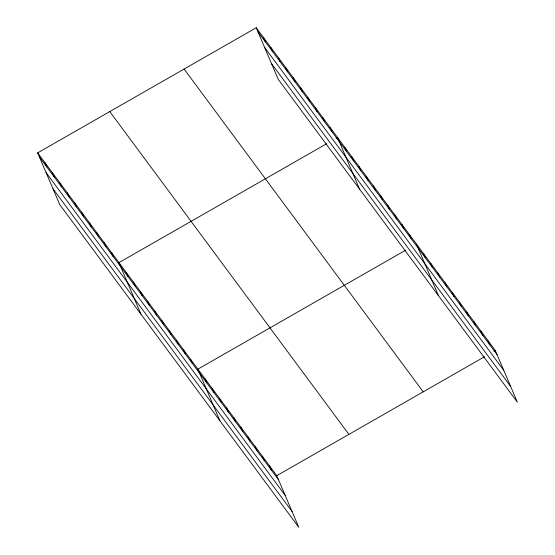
<?xml version="1.0" encoding="UTF-8"?>
<svg xmlns="http://www.w3.org/2000/svg" width="555" height="555" viewBox="0 0 555 555"><rect width="100%" height="100%" fill="white"/><g stroke="black" fill="none" stroke-linecap="round" stroke-linejoin="round"><path stroke-width="0.83" d="M37.671 152.868L276.772 475.67L298.77 527.25L59.669 204.448L37.671 152.868L256.23 27.75L495.331 350.552L517.329 402.132L278.228 79.33L256.23 27.75M326.701 143.696L118.964 262.619L140.963 314.199M336.08 138.327L337.523 137.501L359.522 189.082M405.608 250.222L197.871 369.144L219.87 420.725M276.772 475.67L484.515 356.747M493.888 351.377L495.331 350.552M257.964 31.829L497.072 354.631M264.652 47.501L503.76 370.303M271.541 63.652L510.649 386.453M184.1 69.042L423.208 391.844M109.793 111.576L348.894 434.378M39.405 156.947L278.513 479.749M46.093 172.619L285.201 495.421M52.982 188.769L292.09 511.571M488.157 340.867L489.898 344.946M480.984 331.182L482.725 335.262M473.81 321.498L475.552 325.577M466.637 311.813L468.378 315.892M459.464 302.128L461.205 306.207M452.29 292.45L454.032 296.523M445.117 282.766L446.858 286.838M437.944 273.081L439.685 277.153M430.77 263.396L432.512 267.475M423.597 253.711L425.338 257.791M416.43 244.027L438.429 295.607M409.257 234.342L410.991 238.421M402.084 224.657L403.818 228.736M394.91 214.972L396.645 219.052M387.737 205.288L389.471 209.367M380.563 195.61L382.298 199.682M373.39 185.925L375.125 189.997M366.217 176.24L367.951 180.313M359.043 166.555L360.778 170.635M351.87 156.871L353.604 160.95M344.697 147.186L346.438 151.265M330.135 127.525L331.869 131.604M322.739 117.549L324.481 121.628M315.351 107.573L317.092 111.645M307.963 97.59L309.697 101.669M300.567 87.614L302.308 91.693M293.179 77.638L294.92 81.717M285.79 67.661L287.525 71.741M278.395 57.685L280.136 61.758M271.006 47.702L272.748 51.782M263.618 37.726L265.359 41.805M269.598 465.985L271.339 470.064M262.425 456.3L264.166 460.379M255.251 446.615L256.993 450.695M248.078 436.931L249.819 441.01M240.905 427.253L242.646 431.325M233.731 417.568L235.473 421.64M226.558 407.883L228.299 411.956M219.385 398.199L221.126 402.278M212.211 388.514L213.952 392.593M205.038 378.829L206.779 382.908M190.698 359.46L192.432 363.539M183.525 349.775L185.259 353.854M176.351 340.09L178.086 344.169M169.178 330.412L170.912 334.485M162.005 320.728L163.739 324.8M154.831 311.043L156.565 315.115M147.658 301.358L149.392 305.437M140.484 291.673L142.219 295.753M133.311 281.989L135.045 286.068M126.138 272.304L127.879 276.383M111.576 252.643L113.31 256.722M104.18 242.667L105.922 246.746M96.792 232.691L98.533 236.763M89.404 222.708L91.138 226.787M82.008 212.731L83.749 216.811M74.62 202.755L76.361 206.835M67.231 192.779L68.966 196.858M59.836 182.803L61.577 186.875M52.447 172.82L54.189 176.899M45.059 162.844L46.8 166.923"/></g></svg>
